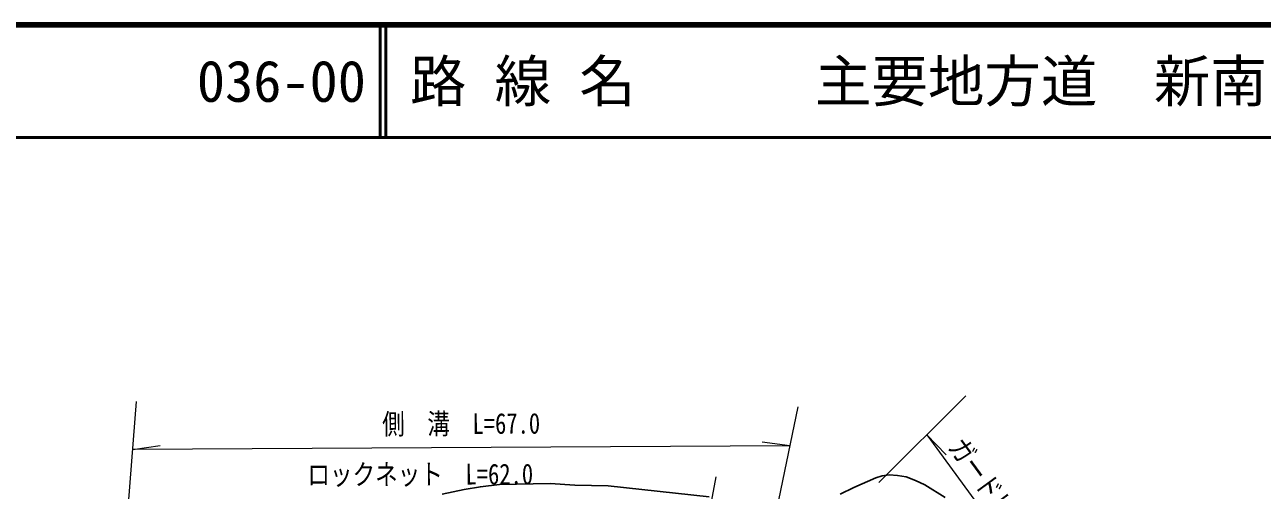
# Model space of a CAD drawing. Units: millimetres at full size, sheet at 1:1000; details may follow other scales. Extents: x 40000 to 680000, y 20000 to 380000.
# Drawn here: x 146282 to 255829, y 338744 to 380000 of the extents above; entities that cross this region are included whole.
import ezdxf
from ezdxf.enums import TextEntityAlignment as Align

# ---------------------------------------------------------------- set-up
doc = ezdxf.new("R2010")
doc.units = ezdxf.units.MM
doc.header["$LTSCALE"] = 1000
for name, color, linetype, lineweight in [('M-BGD', 7, 'Continuous', 25), ('M-STR-HTXT', 7, 'Continuous', 13), ('M-TTL', 2, 'Continuous', 140), ('M-TTL-LINE', 7, 'Continuous', 50)]:
    doc.layers.add(name, color=color, linetype=linetype, lineweight=lineweight)
doc.layers.add('M-TTL-TXT', color=7, linetype='Continuous')
doc.styles.add('ＭＳ ゴシック', font='')
doc.styles.get('ＭＳ ゴシック').set_extended_font_data('MS Gothic')

msp = doc.modelspace()

# ---------------------------------------------------------------- linework, layer by layer
at = {"layer": 'M-BGD'}
for points in [[(218473, 338412), (219679, 339004), (221620, 339846), (222197, 340032), (222812, 340116), (223532, 340058), (224308, 339926), (225125, 339623), (225959, 339215), (227773, 338118)], [(183226, 338400), (185166, 338811), (186613, 339064), (188313, 339256), (192798, 339351), (194971, 339212), (197940, 339142), (206879, 338153)]]:
    msp.add_lwpolyline(points, dxfattribs=at)
at = {"layer": 'M-STR-HTXT'}
for p, q in [((156143, 346598), (155450, 337557)), ((229603, 347105), (221890, 339430)), ((214715, 346144), (211347, 329833)), ((214002, 342691), (211569, 343020)), ((226141, 343660), (241648, 322445)), ((226141, 343660), (227851, 341899)), ((155843, 342370), (158273, 342725)), ((214002, 342691), (155843, 342370)), ((207455, 339934), (206283, 333707))]:
    msp.add_line(p, q, dxfattribs=at)
at = {"layer": 'M-TTL'}
msp.add_line((680000, 380000), (40000, 380000), dxfattribs=at)
at = {"layer": 'M-TTL-LINE'}
for p, q in [((177750, 380000), (177750, 370000)), ((178250, 380000), (178250, 370000)), ((40000, 370000), (680000, 370000))]:
    msp.add_line(p, q, dxfattribs=at)

# ---------------------------------------------------------------- texts
at = {"layer": 'M-STR-HTXT', "style": 'ＭＳ ゴシック', "width": 0.8}
for s, rotation, p in [('側\u3000溝\u3000L=67.0', 0.316, (184919, 343179)), ('ガードレール', 306.166, (231046, 337377)), ('ロックネット\u3000L=62.0', 0.169, (181295, 338693))]:
    msp.add_text(s, height=1833, rotation=rotation, dxfattribs=at).set_placement(p, align=Align.BOTTOM_CENTER)
at = {"layer": 'M-TTL-TXT', "style": 'ＭＳ ゴシック'}
for s, p in [('路 線 名', (180380, 375000)), ('主要地方道\u3000新南陽津和野線', (216234, 375000)), ('036-00', (161521, 375000))]:
    msp.add_text(s, height=3666, dxfattribs=at).set_placement(p, align=Align.MIDDLE_LEFT)

doc.saveas('drawing.dxf')
